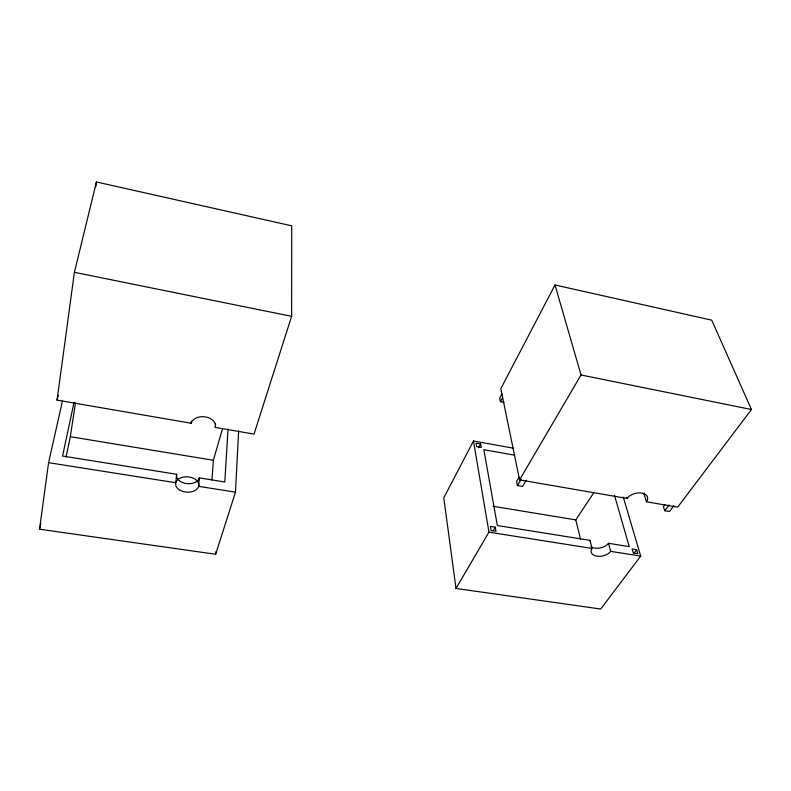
<?xml version="1.0" encoding="UTF-8"?>
<svg xmlns="http://www.w3.org/2000/svg" width="791" height="791" viewBox="0 0 791 791"><rect width="100%" height="100%" fill="white"/><g stroke="black" fill="none" stroke-linecap="round" stroke-linejoin="round"><path stroke-width="1.19" d="M291.622 316.331L291.731 225.831L96.443 181.97L74.403 272.312L57.061 400.127L191.195 423.254A12.27 8.572 4.6 0 1 205.522 416.926A12.27 8.572 4.6 0 1 215.281 427.417L254.03 434.091L291.622 316.331L74.403 272.312M62.568 400.493L48.577 462.666L39.55 529.209L215.656 554.264L235.481 492.16L238.635 430.838M228.055 428.94L224.792 481.976L199.362 477.902A11.549 7.673 4.3 0 1 186.004 483.519A11.549 7.673 4.3 0 1 176.66 474.284L62.568 456.041L74.008 402.451M215.656 554.264L215.814 551.811M215.281 427.417L215.557 423.699M211.939 479.949L213.382 460.253L222.489 428.762M199.362 477.902L198.65 486.346L235.481 492.16M191.195 423.254L191.402 421.128M176.66 474.284L175.76 482.737L48.577 462.666M95.751 186.844L96.443 181.97M66.068 456.971L70.32 436.701L75.481 402.846M39.55 529.209L40.865 523.227M57.061 400.127L58.168 395.322M513.507 448.22L473.473 441.002L443.781 497.826L456.002 588.455L600.705 609.03L640.7 556.103L623.268 497.074M555.005 284.968L500.812 388.688L519.578 479.89L627.075 498.439A11.104 6.842 -14.4 0 1 641.758 493.08A11.104 6.842 -14.4 0 1 646.455 501.781L677.669 507.16L751.45 409.511L711.732 320.167L555.005 284.968L581.029 374.974L519.578 479.89M501.909 394.017L499.724 398.16L500.436 401.67L503.986 402.352M500.436 401.67L502.631 397.527M478.614 447.765L480.612 443.988L476.053 443.168L476.657 446.688L481.235 447.508L480.612 443.988M519.044 477.28L516.612 481.442L517.452 485.555L522.544 486.425L526.233 480.196M456.002 588.455L488.967 532.165L473.473 441.002M517.452 485.555L521.111 479.316M493.06 530.929L495.275 527.182L490.38 526.401L491.082 530.494L495.997 531.265L495.275 527.182M580.515 539.067L575.769 519.885L594.12 492.269M664.895 504.737L663.441 506.685L664.776 510.729L669.493 511.54L673.883 505.696M664.776 510.729L669.137 504.876M634.006 553.245L636.646 549.705L632.098 548.974L633.265 552.998L637.823 553.72L636.646 549.705M488.967 532.165L592.073 548.43A10.491 6.239 -12.3 0 0 596.918 556.182A10.491 6.239 -12.3 0 0 610.692 551.367L640.7 556.103M592.073 548.43L590.007 540.342L497.351 525.531L483.835 449.684L514.19 455.102M591.114 546.749A10.421 6.249 -12.4 0 0 608.497 543.298L629.24 546.611L614.548 495.552M70.32 436.701L213.382 460.253M493.139 506.289L575.769 519.885M581.029 374.974L751.45 409.511M646.455 501.781L643.904 493.663A11.025 6.852 -14.6 0 0 644.309 493.03M626.779 497.41L627.075 498.439M608.497 543.298L610.692 551.367M589.651 540.915A10.421 6.249 -12.4 0 1 590.007 540.342M180.328 490.39A11.638 7.663 4.1 0 0 198.768 485.812A11.638 7.663 4.1 0 0 182.563 477.27A11.638 7.663 4.1 0 0 180.328 490.39"/></g></svg>
